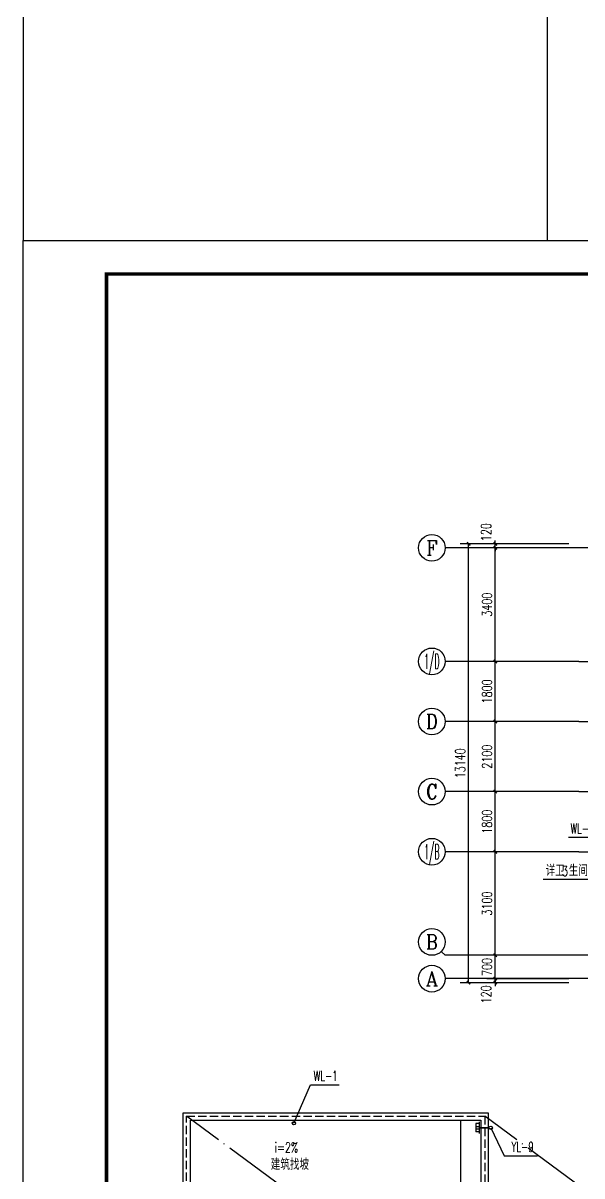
# Model space of a CAD drawing. Extents: x -216126 to 1846968, y -229642 to 543368.
# Drawn here: x 373449 to 390193, y 308577 to 343096 of the extents above; entities that cross this region are included whole.
import ezdxf
from ezdxf.enums import TextEntityAlignment as Align

# ---------------------------------------------------------------- set-up
doc = ezdxf.new("R2010")
doc.units = 0
doc.header["$LTSCALE"] = 1000
doc.header["$MEASUREMENT"] = 0
doc.linetypes.add('DASH', pattern=[0.35, 0.25, -0.1])
doc.linetypes.add('DOTE', pattern=[2.42, 2, -0.2, 0.02, -0.2])
doc.layers.get('Defpoints').update_dxf_attribs({"color": 250})
for name, color, linetype in [('AXIS', 171, 'Continuous'), ('AXIS_TEXT', 7, 'Continuous'), ('DIM_LEAD', 171, 'Continuous'), ('DIM_SYMB', 171, 'Continuous'), ('DIM_污水', 3, 'Continuous'), ('DIM_雨水', 3, 'Continuous'), ('DOTE', 8, 'DOTE'), ('EQUIP_雨水斗', 7, 'Continuous'), ('PIPE-雨水', 4, 'Continuous'), ('PUB_TEXT', 7, 'Continuous'), ('ROOF', 150, 'Continuous'), ('S_WALL', 9, 'Continuous'), ('TK', 4, 'Continuous'), ('TWT_TEXT', 7, 'Continuous'), ('VPIPE-污水', 2, 'Continuous'), ('VPIPE-雨水', 4, 'Continuous')]:
    doc.layers.add(name, color=color, linetype=linetype)
doc.styles.add('_TCH_AXIS', font='COMPLEX', dxfattribs={"bigfont": 'GBCBIG'})
doc.styles.add('_TCH_DIM', font='SIMPLEX', dxfattribs={"bigfont": 'GBCBIG'})
doc.styles.add('_TCH_DIM_T3', font='SIMPLEX', dxfattribs={"width": 0.705882, "bigfont": 'GBCBIG'})
doc.styles.add('_TWT_SERIAL', font='COMPLEX', dxfattribs={"width": 0.8, "height": 3, "bigfont": 'HZTXT'})
doc.styles.add('COMPLEX', font='COMPLEX')
doc.dimstyles.new('_TCH_ARCH&&100', dxfattribs={"dimtxt": 297.5, "dimasz": 100, "dimexe": 250, "dimexo": 300, "dimgap": 100, "dimtad": 1, "dimdec": 0, "dimzin": 0, "dimdsep": 46, "dimtxsty": '_TCH_DIM_T3', "dimblk": 'ARCHTICK', "dimcen": 0.09, "dimclrt": 7, "dimazin": 2, "dimtfac": 1, "dimtdec": 0, "dimtix": 1, "dimtmove": 2, "dimatfit": 3, "dimfxl": 0, "dimtolj": 1, "dimtzin": 0, "dimarcsym": 0})

# ---------------------------------------------------------------- blocks, each defined once
blk = doc.blocks.new('侧墙雨水斗')
at = {"layer": 'EQUIP_雨水斗', "linetype": 'ByBlock'}
for p, q in [((0, -50), (0, 290)), ((0, 240), (118, 240)), ((118, 156), (0, 156)), ((118, 82), (0, 82)), ((0, 0), (118, 0)), ((118, 240), (118, 0))]:
    blk.add_line(p, q, dxfattribs=at)
blk = doc.blocks.new('GeYuanFrame_80505748', base_point=(20.09, 4.53))
at = {"layer": 'TK'}
blk.add_lwpolyline([(20.09, 4.53), (20.09, 598.53), (861.09, 598.53), (861.09, 4.53)], close=True, dxfattribs=at)
at = {"layer": 'TK', "const_width": 1}
blk.add_lwpolyline([(45.09, 588.53), (851.09, 588.53), (851.09, 14.53), (45.09, 14.53)], close=True, dxfattribs=at)
blk = doc.blocks.new('_AXISO')
blk.add_circle((0, 0), 0.5)
at = {"layer": 'AXIS_TEXT', "style": 'COMPLEX', "width": 1.041667}
blk.add_attdef('A', text='', height=0.56, dxfattribs=at).set_placement((-0.25, -0.28), (0.25, -0.28), align=Align.FIT)
blk = doc.blocks.new('_ArchTick')
at = {"color": 0, "linetype": 'ByBlock', "const_width": 0.4}
blk.add_lwpolyline([(-0.5, -0.5), (0.5, 0.5)], dxfattribs=at)
blk = doc.blocks.new('*D440')
at = {"layer": 'AXIS', "color": 0, "lineweight": -2}
for p, q in [((389797, 327503), (386547, 327503)), ((386797, 314363), (386797, 327503)), ((389797, 314363), (386547, 314363))]:
    blk.add_line(p, q, dxfattribs=at)
at = {"layer": 'Defpoints', "color": 0}
for p in [(386797, 327503), (390097, 327503), (390097, 314363)]:
    blk.add_point(p, dxfattribs=at)
at = {"layer": 'AXIS', "color": 0, "lineweight": -2, "xscale": 100, "yscale": 100, "zscale": 100}
for p, rotation in [((386797, 327503), 90), ((386797, 314363), 270)]:
    blk.add_blockref('_ArchTick', p, dxfattribs=dict(at, rotation=rotation))
at = {"layer": 'AXIS', "color": 7, "insert": (386548, 320933), "char_height": 297.5, "attachment_point": 5, "rotation": 90, "style": '_TCH_DIM_T3'}
blk.add_mtext('\\A1;13140', dxfattribs=at)
blk = doc.blocks.new('*D441')
at = {"layer": 'AXIS', "color": 0, "lineweight": -2}
for p, q in [((389797, 314483), (387347, 314483)), ((387597, 314483), (387597, 314583)), ((387597, 314363), (387597, 314483)), ((389797, 314363), (387347, 314363)), ((387597, 314363), (387597, 314263))]:
    blk.add_line(p, q, dxfattribs=at)
at = {"layer": 'Defpoints', "color": 0}
for p in [(387597, 314483), (390097, 314483), (390097, 314363)]:
    blk.add_point(p, dxfattribs=at)
at = {"layer": 'AXIS', "color": 0, "lineweight": -2, "xscale": 100, "yscale": 100, "zscale": 100}
for p, rotation in [((387597, 314483), 270), ((387597, 314363), 90)]:
    blk.add_blockref('_ArchTick', p, dxfattribs=dict(at, rotation=rotation))
at = {"layer": 'AXIS', "color": 7, "insert": (387322, 314013), "char_height": 297.5, "attachment_point": 5, "rotation": 90, "style": '_TCH_DIM_T3'}
blk.add_mtext('\\A1;120', dxfattribs=at)
blk = doc.blocks.new('*D442')
at = {"layer": 'AXIS', "color": 0, "lineweight": -2}
for p, q in [((389797, 315183), (387347, 315183)), ((387597, 315183), (387597, 315283)), ((387597, 314483), (387597, 315183)), ((389797, 314483), (387347, 314483)), ((387597, 314483), (387597, 314383))]:
    blk.add_line(p, q, dxfattribs=at)
at = {"layer": 'Defpoints', "color": 0}
for p in [(387597, 315183), (390097, 315183), (390097, 314483)]:
    blk.add_point(p, dxfattribs=at)
at = {"layer": 'AXIS', "color": 0, "lineweight": -2, "xscale": 100, "yscale": 100, "zscale": 100}
for p, rotation in [((387597, 315183), 270), ((387597, 314483), 90)]:
    blk.add_blockref('_ArchTick', p, dxfattribs=dict(at, rotation=rotation))
at = {"layer": 'AXIS', "color": 7, "insert": (387348, 314833), "char_height": 297.5, "attachment_point": 5, "rotation": 90, "style": '_TCH_DIM_T3'}
blk.add_mtext('\\A1;700', dxfattribs=at)
blk = doc.blocks.new('*D443')
at = {"layer": 'AXIS', "color": 0, "lineweight": -2}
for p, q in [((389797, 318283), (387347, 318283)), ((387597, 315183), (387597, 318283)), ((389797, 315183), (387347, 315183))]:
    blk.add_line(p, q, dxfattribs=at)
at = {"layer": 'Defpoints', "color": 0}
for p in [(387597, 318283), (390097, 318283), (390097, 315183)]:
    blk.add_point(p, dxfattribs=at)
at = {"layer": 'AXIS', "color": 0, "lineweight": -2, "xscale": 100, "yscale": 100, "zscale": 100}
for p, rotation in [((387597, 318283), 90), ((387597, 315183), 270)]:
    blk.add_blockref('_ArchTick', p, dxfattribs=dict(at, rotation=rotation))
at = {"layer": 'AXIS', "color": 7, "insert": (387348, 316733), "char_height": 297.5, "attachment_point": 5, "rotation": 90, "style": '_TCH_DIM_T3'}
blk.add_mtext('\\A1;3100', dxfattribs=at)
blk = doc.blocks.new('*D444')
at = {"layer": 'AXIS', "color": 0, "lineweight": -2}
for p, q in [((389797, 320083), (387347, 320083)), ((387597, 318283), (387597, 320083)), ((389797, 318283), (387347, 318283))]:
    blk.add_line(p, q, dxfattribs=at)
at = {"layer": 'Defpoints', "color": 0}
for p in [(387597, 320083), (390097, 320083), (390097, 318283)]:
    blk.add_point(p, dxfattribs=at)
at = {"layer": 'AXIS', "color": 0, "lineweight": -2, "xscale": 100, "yscale": 100, "zscale": 100}
for p, rotation in [((387597, 320083), 90), ((387597, 318283), 270)]:
    blk.add_blockref('_ArchTick', p, dxfattribs=dict(at, rotation=rotation))
at = {"layer": 'AXIS', "color": 7, "insert": (387348, 319183), "char_height": 297.5, "attachment_point": 5, "rotation": 90, "style": '_TCH_DIM_T3'}
blk.add_mtext('\\A1;1800', dxfattribs=at)
blk = doc.blocks.new('*D445')
at = {"layer": 'AXIS', "color": 0, "lineweight": -2}
for p, q in [((389797, 322183), (387347, 322183)), ((387597, 320083), (387597, 322183)), ((389797, 320083), (387347, 320083))]:
    blk.add_line(p, q, dxfattribs=at)
at = {"layer": 'Defpoints', "color": 0}
for p in [(387597, 322183), (390097, 322183), (390097, 320083)]:
    blk.add_point(p, dxfattribs=at)
at = {"layer": 'AXIS', "color": 0, "lineweight": -2, "xscale": 100, "yscale": 100, "zscale": 100}
for p, rotation in [((387597, 322183), 90), ((387597, 320083), 270)]:
    blk.add_blockref('_ArchTick', p, dxfattribs=dict(at, rotation=rotation))
at = {"layer": 'AXIS', "color": 7, "insert": (387348, 321133), "char_height": 297.5, "attachment_point": 5, "rotation": 90, "style": '_TCH_DIM_T3'}
blk.add_mtext('\\A1;2100', dxfattribs=at)
blk = doc.blocks.new('*D446')
at = {"layer": 'AXIS', "color": 0, "lineweight": -2}
for p, q in [((389797, 323983), (387347, 323983)), ((387597, 322183), (387597, 323983)), ((389797, 322183), (387347, 322183))]:
    blk.add_line(p, q, dxfattribs=at)
at = {"layer": 'Defpoints', "color": 0}
for p in [(387597, 323983), (390097, 323983), (390097, 322183)]:
    blk.add_point(p, dxfattribs=at)
at = {"layer": 'AXIS', "color": 0, "lineweight": -2, "xscale": 100, "yscale": 100, "zscale": 100}
for p, rotation in [((387597, 323983), 90), ((387597, 322183), 270)]:
    blk.add_blockref('_ArchTick', p, dxfattribs=dict(at, rotation=rotation))
at = {"layer": 'AXIS', "color": 7, "insert": (387348, 323083), "char_height": 297.5, "attachment_point": 5, "rotation": 90, "style": '_TCH_DIM_T3'}
blk.add_mtext('\\A1;1800', dxfattribs=at)
blk = doc.blocks.new('*D447')
at = {"layer": 'AXIS', "color": 0, "lineweight": -2}
for p, q in [((389797, 327383), (387347, 327383)), ((387597, 323983), (387597, 327383)), ((389797, 323983), (387347, 323983))]:
    blk.add_line(p, q, dxfattribs=at)
at = {"layer": 'Defpoints', "color": 0}
for p in [(387597, 327383), (390097, 327383), (390097, 323983)]:
    blk.add_point(p, dxfattribs=at)
at = {"layer": 'AXIS', "color": 0, "lineweight": -2, "xscale": 100, "yscale": 100, "zscale": 100}
for p, rotation in [((387597, 327383), 90), ((387597, 323983), 270)]:
    blk.add_blockref('_ArchTick', p, dxfattribs=dict(at, rotation=rotation))
at = {"layer": 'AXIS', "color": 7, "insert": (387348, 325683), "char_height": 297.5, "attachment_point": 5, "rotation": 90, "style": '_TCH_DIM_T3'}
blk.add_mtext('\\A1;3400', dxfattribs=at)
blk = doc.blocks.new('*D448')
at = {"layer": 'AXIS', "color": 0, "lineweight": -2}
for p, q in [((387597, 327503), (387597, 327603)), ((389797, 327503), (387347, 327503)), ((389797, 327383), (387347, 327383)), ((387597, 327383), (387597, 327503)), ((387597, 327383), (387597, 327283))]:
    blk.add_line(p, q, dxfattribs=at)
at = {"layer": 'Defpoints', "color": 0}
for p in [(387597, 327503), (390097, 327503), (390097, 327383)]:
    blk.add_point(p, dxfattribs=at)
at = {"layer": 'AXIS', "color": 0, "lineweight": -2, "xscale": 100, "yscale": 100, "zscale": 100}
for p, rotation in [((387597, 327503), 270), ((387597, 327383), 90)]:
    blk.add_blockref('_ArchTick', p, dxfattribs=dict(at, rotation=rotation))
at = {"layer": 'AXIS', "color": 7, "insert": (387322, 327853), "char_height": 297.5, "attachment_point": 5, "rotation": 90, "style": '_TCH_DIM_T3'}
blk.add_mtext('\\A1;120', dxfattribs=at)

msp = doc.modelspace()

# ---------------------------------------------------------------- linework, layer by layer
msp.add_lwpolyline([(373449.5, 336585), (389162.8, 336585), (389162.8, 347706.6), (373449.5, 347706.6)], close=True)
at = {"layer": 'AXIS'}
for p, q in [((390096.8, 327383.5), (386096.8, 327383.5)), ((390096.8, 323983.5), (386096.8, 323983.5)), ((390096.8, 322183.5), (386096.8, 322183.5)), ((390096.8, 320083.5), (386096.8, 320083.5)), ((390096.8, 318283.5), (386096.8, 318283.5)), ((385979.6, 315300.6), (386096.8, 315183.5)), ((390096.8, 315183.5), (386096.8, 315183.5)), ((390096.8, 314483.5), (386096.8, 314483.5))]:
    msp.add_line(p, q, dxfattribs=at)
at = {"layer": 'DIM_LEAD'}
msp.add_line((391875, 317450.5), (389035, 317450.5), dxfattribs=at)
at = {"layer": 'DIM_SYMB'}
msp.add_lwpolyline([(380099.7, 309178, 0, 0, 0), (382294.7, 309178, 80, 0, 0), (382594.7, 309178, 0, 0, 0)], format="xyseb", dxfattribs=at)
at = {"layer": 'DIM_污水'}
for p, q in [((390696, 318710.5), (389791.5, 318710.5)), ((381563.5, 310153), (382058, 311301)), ((382058, 311301), (382921.1, 311301))]:
    msp.add_line(p, q, dxfattribs=at)
at = {"layer": 'DIM_雨水'}
for p, q in [((387459.8, 310022), (387858.3, 309175)), ((387858.3, 309175), (388864.6, 309175))]:
    msp.add_line(p, q, dxfattribs=at)
at = {"layer": 'DOTE'}
for p, q in [((435296.8, 327383.5), (390096.8, 327383.5)), ((390096.8, 323983.5), (435296.8, 323983.5)), ((390096.8, 322183.5), (435296.8, 322183.5)), ((390096.8, 320083.5), (435296.8, 320083.5)), ((390096.8, 318283.5), (435296.8, 318283.5)), ((435296.8, 315183.5), (390096.8, 315183.5)), ((435296.8, 314483.5), (390096.8, 314483.5))]:
    msp.add_line(p, q, dxfattribs=at)
for points in [[(390976.8, 301023), (378346.8, 310371)], [(399916.8, 301023), (387286.8, 310371)]]:
    msp.add_lwpolyline(points, dxfattribs=at)
at = {"layer": 'PIPE-雨水', "linetype": 'Continuous', "const_width": 50}
msp.add_lwpolyline([(387126.8, 310022), (387409.8, 310022)], dxfattribs=at)
at = {"layer": 'ROOF'}
msp.add_line((386566.8, 302951), (386566.8, 310251), dxfattribs=at)
for points in [[(387386.8, 302731), (378246.8, 302731), (378246.8, 310471), (387386.8, 310471)], [(387166.8, 302951), (378466.8, 302951), (378466.8, 310251), (387166.8, 310251)]]:
    msp.add_lwpolyline(points, close=True, dxfattribs=at)
at = {"layer": 'ROOF', "color": 251, "linetype": 'DASH'}
msp.add_lwpolyline([(387286.8, 302831), (378346.8, 302831), (378346.8, 310371), (387286.8, 310371)], close=True, dxfattribs=at)
at = {"layer": 'VPIPE-污水', "linetype": 'Continuous'}
msp.add_circle((381563.5, 310153), 50, dxfattribs=at)
at = {"layer": 'VPIPE-雨水', "linetype": 'Continuous'}
msp.add_circle((387459.8, 310022), 50, dxfattribs=at)

# ---------------------------------------------------------------- block references
at = {"layer": 'AXIS'}
ref = msp.add_blockref('_AXISO', (385696.8, 327383.5), dxfattribs=dict(at, xscale=800, yscale=800, zscale=800))
ref.add_attrib('A', 'F', dxfattribs={"layer": 'AXIS_TEXT', "height": 445.4, "style": '_TCH_AXIS'}).set_placement((385527.1, 327160.7), (385866.4, 327160.7), align=Align.FIT)
ref = msp.add_blockref('_AXISO', (385696.8, 323983.5), dxfattribs=dict(at, xscale=800, yscale=800, zscale=800))
ref.add_attrib('A', '1/D', dxfattribs={"layer": 'AXIS_TEXT', "height": 452.55, "style": '_TCH_AXIS', "width": 0.388889}).set_placement((385470.5, 323757.2), (385923, 323757.2), align=Align.FIT)
ref = msp.add_blockref('_AXISO', (385696.8, 322183.5), dxfattribs=dict(at, xscale=800, yscale=800, zscale=800))
ref.add_attrib('A', 'D', dxfattribs={"layer": 'AXIS_TEXT', "height": 435.3, "style": '_TCH_AXIS'}).set_placement((385520.6, 321965.8), (385872.9, 321965.8), align=Align.FIT)
ref = msp.add_blockref('_AXISO', (385696.8, 320083.5), dxfattribs=dict(at, xscale=800, yscale=800, zscale=800))
ref.add_attrib('A', 'C', dxfattribs={"layer": 'AXIS_TEXT', "height": 455.7, "style": '_TCH_AXIS'}).set_placement((385534, 319855.6), (385859.5, 319855.6), align=Align.FIT)
ref = msp.add_blockref('_AXISO', (385696.8, 318283.5), dxfattribs=dict(at, xscale=800, yscale=800, zscale=800))
ref.add_attrib('A', '1/B', dxfattribs={"layer": 'AXIS_TEXT', "height": 452.55, "style": '_TCH_AXIS', "width": 0.388889}).set_placement((385470.5, 318057.2), (385923, 318057.2), align=Align.FIT)
ref = msp.add_blockref('_AXISO', (385696.8, 315583.5), dxfattribs=dict(at, xscale=800, yscale=800, zscale=800))
ref.add_attrib('A', 'B', dxfattribs={"layer": 'AXIS_TEXT', "height": 435.3, "style": '_TCH_AXIS'}).set_placement((385520.6, 315365.8), (385872.9, 315365.8), align=Align.FIT)
ref = msp.add_blockref('_AXISO', (385696.8, 314483.5), dxfattribs=dict(at, xscale=800, yscale=800, zscale=800))
ref.add_attrib('A', 'A', dxfattribs={"layer": 'AXIS_TEXT', "height": 425.2, "style": '_TCH_AXIS'}).set_placement((385514.5, 314270.9), (385879, 314270.9), align=Align.FIT)
at = {"layer": 'EQUIP_雨水斗', "linetype": 'ByBlock', "xscale": -1}
msp.add_blockref('侧墙雨水斗', (387126.8, 309902.2), dxfattribs=at)
at = {"layer": 'S_WALL', "xscale": 100, "yscale": 100, "zscale": 100}
msp.add_blockref('GeYuanFrame_80505748', (373449.5, 277185), dxfattribs=at)

# ---------------------------------------------------------------- texts
at = {"layer": 'PUB_TEXT', "style": '_TCH_DIM'}
for s, p in [('详卫', (389105, 317555.5)), ('生间大样图', (389796.5, 317555.5)), ('建筑找坡', (380870.6, 308756.5))]:
    msp.add_text(s, height=337.59, dxfattribs=at).set_placement(p)
at = {"layer": 'PUB_TEXT', "style": '_TCH_DIM', "width": 0.705882}
for s, p in [('3', (389596.5, 317555.5)), ('i=2%', (380987.2, 309283))]:
    msp.add_text(s, height=297.5, dxfattribs=at).set_placement(p)
at = {"layer": 'TWT_TEXT', "style": '_TWT_SERIAL', "width": 0.64}
for s, p in [('WL-5', (389851.5, 318830.5)), ('WL-1', (382157.1, 311421)), ('YL-9', (388082.3, 309295))]:
    msp.add_text(s, height=300, dxfattribs=at).set_placement(p)

# ---------------------------------------------------------------- dimensions: what is measured, and where the dimension line sits
at = {"layer": 'AXIS'}
for base, p1, p2, picture, middle in [((387596.8, 327503.5), (390096.8, 327383.5), (390096.8, 327503.5), '*D448', (387321.8, 327853.5)), ((387596.8, 314483.5), (390096.8, 314363.5), (390096.8, 314483.5), '*D441', (387321.8, 314013.5))]:
    dim = msp.add_linear_dim(base=base, p1=p1, p2=p2, angle=90, dimstyle='_TCH_ARCH&&100', dxfattribs=at)
    dim.commit()
    dim.dimension.update_dxf_attribs({"geometry": picture, "text_midpoint": middle, "dimtype": 161})
for p1, p2, distance, picture, middle in [((390096.8, 314363.5), (390096.8, 327503.5), 3300, '*D440', (386548, 320933.5)), ((390096.8, 323983.5), (390096.8, 327383.5), 2500, '*D447', (387348, 325683.5)), ((390096.8, 322183.5), (390096.8, 323983.5), 2500, '*D446', (387348, 323083.5)), ((390096.8, 320083.5), (390096.8, 322183.5), 2500, '*D445', (387348, 321133.5)), ((390096.8, 318283.5), (390096.8, 320083.5), 2500, '*D444', (387348, 319183.5)), ((390096.8, 315183.5), (390096.8, 318283.5), 2500, '*D443', (387348, 316733.5)), ((390096.8, 314483.5), (390096.8, 315183.5), 2500, '*D442', (387348, 314833.5))]:
    dim = msp.add_aligned_dim(p1=p1, p2=p2, distance=distance, dimstyle='_TCH_ARCH&&100', dxfattribs=at)
    dim.commit()
    dim.dimension.update_dxf_attribs({"geometry": picture, "text_midpoint": middle})

doc.saveas('drawing.dxf')
